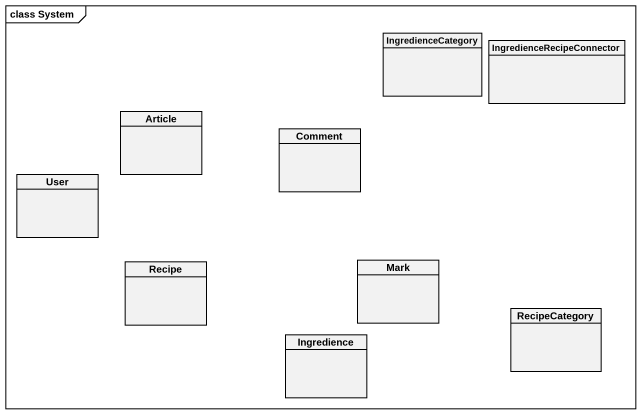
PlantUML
@startuml
mainframe class System
hide circle
hide empty members
class IngredienceCategory
class IngredienceRecipeConnector
class Article
class Comment
class User
class Mark
class Recipe
class Ingredience
class RecipeCategory
@enduml
